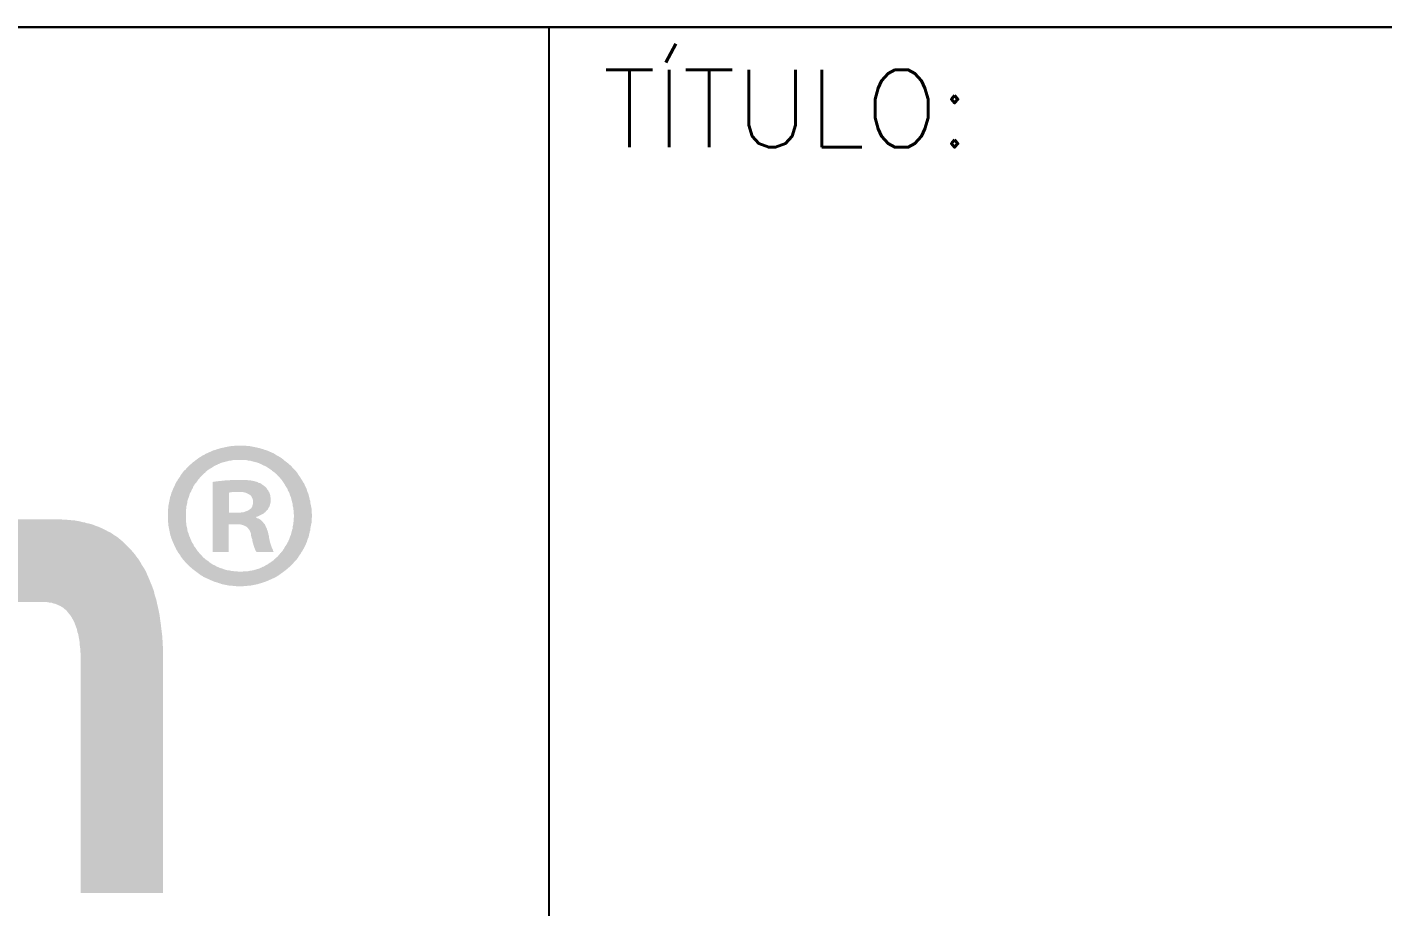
# Model space of a CAD drawing. Header units: centimetres. Extents: x 1658 to 17259, y 8294 to 11444.
# Drawn here: x 10908.7 to 11105.7, y 8616.2 to 8743.9 of the extents above; entities that cross this region are included whole.
import ezdxf
from ezdxf.enums import TextEntityAlignment as Align

# ---------------------------------------------------------------- set-up
doc = ezdxf.new("R2010")
doc.units = ezdxf.units.CM
doc.header["$LTSCALE"] = 50
doc.header["$MEASUREMENT"] = 0
doc.layers.add('FORMATO-PRECON', color=2, linetype='Continuous')
doc.styles.add('PRECON-ROMANS', font='romans.shx')
doc.styles.add('ROMANS', font='ROMANS.SHX', dxfattribs={"oblique": 15, "height": 3})

# ---------------------------------------------------------------- blocks, each defined once
blk = doc.blocks.new('CARIMBO')
at = {"linetype": 'Continuous', "true_color": 0x9c0000}
h = blk.add_hatch(color=14, dxfattribs=at)
h.paths.add_polyline_path([(-1102.35, 393.84), (-1102.08, 394.05), (-1101.81, 394.25), (-1101.53, 394.45), (-1101.26, 394.66), (-1100.99, 394.86), (-1100.72, 395.07), (-1100.51, 395.27), (-1100.24, 395.48), (-1100.03, 395.68), (-1099.76, 395.95), (-1099.56, 396.16), (-1099.35, 396.43), (-1099.08, 396.7), (-1098.88, 396.91), (-1098.67, 397.18), (-1098.53, 397.45), (-1098.33, 397.73), (-1098.13, 398), (-1097.99, 398.27), (-1097.78, 398.55), (-1097.65, 398.82), (-1097.44, 399.16), (-1097.31, 399.43), (-1097.17, 399.7), (-1097.03, 400.05), (-1096.9, 400.32), (-1096.83, 400.66), (-1096.69, 401), (-1096.56, 401.27), (-1096.49, 401.61), (-1096.42, 401.95), (-1096.35, 402.3), (-1096.22, 402.64), (-1096.22, 402.98), (-1096.15, 403.32), (-1096.08, 403.66), (-1096.01, 404), (-1096.01, 404.34), (-1096.01, 404.68), (-1095.94, 405.02), (-1095.94, 405.36), (-1095.94, 405.77), (-1096.01, 406.11), (-1096.01, 406.45), (-1096.01, 406.8), (-1096.08, 407.14), (-1096.15, 407.48), (-1096.22, 407.82), (-1096.22, 408.16), (-1096.35, 408.5), (-1096.42, 408.84), (-1096.49, 409.11), (-1096.56, 409.45), (-1096.69, 409.8), (-1096.83, 410.07), (-1096.9, 410.41), (-1097.03, 410.75), (-1097.17, 411.02), (-1097.31, 411.3), (-1097.44, 411.64), (-1097.65, 411.91), (-1097.78, 412.18), (-1097.99, 412.45), (-1098.13, 412.73), (-1098.33, 413), (-1098.53, 413.27), (-1098.67, 413.55), (-1098.88, 413.82), (-1099.08, 414.09), (-1099.28, 414.3), (-1099.56, 414.57), (-1099.76, 414.77), (-1099.97, 415.05), (-1100.24, 415.25), (-1100.44, 415.45), (-1100.72, 415.66), (-1100.99, 415.86), (-1101.26, 416.07), (-1101.47, 416.27), (-1101.74, 416.48), (-1102.01, 416.68), (-1102.28, 416.82), (-1102.62, 417.02), (-1102.9, 417.16), (-1103.17, 417.36), (-1103.44, 417.5), (-1103.78, 417.64), (-1104.06, 417.77), (-1104.4, 417.91), (-1104.67, 418.05), (-1105.01, 418.11), (-1105.35, 418.25), (-1105.63, 418.32), (-1105.97, 418.45), (-1106.31, 418.52), (-1106.65, 418.59), (-1106.99, 418.66), (-1107.33, 418.73), (-1107.67, 418.8), (-1108.01, 418.86), (-1108.35, 418.86), (-1108.69, 418.93), (-1109.03, 418.93), (-1109.44, 418.93), (-1109.78, 418.93), (-1110.13, 418.93), (-1110.53, 418.93), (-1110.88, 418.93), (-1111.22, 418.86), (-1111.63, 418.86), (-1111.97, 418.8), (-1112.31, 418.73), (-1112.65, 418.66), (-1112.99, 418.59), (-1113.33, 418.52), (-1113.67, 418.45), (-1114.01, 418.32), (-1114.35, 418.25), (-1114.63, 418.11), (-1114.97, 418.05), (-1115.31, 417.91), (-1115.58, 417.77), (-1115.92, 417.64), (-1116.19, 417.5), (-1116.53, 417.36), (-1116.81, 417.16), (-1117.15, 417.02), (-1117.42, 416.82), (-1117.69, 416.68), (-1117.97, 416.48), (-1118.24, 416.27), (-1118.51, 416.07), (-1118.78, 415.86), (-1119.06, 415.66), (-1119.26, 415.45), (-1119.53, 415.25), (-1119.74, 415.05), (-1120.01, 414.77), (-1120.22, 414.57), (-1120.42, 414.3), (-1120.69, 414.09), (-1120.9, 413.82), (-1121.1, 413.55), (-1121.31, 413.27), (-1121.44, 413), (-1121.65, 412.73), (-1121.85, 412.45), (-1121.99, 412.18), (-1122.19, 411.91), (-1122.33, 411.64), (-1122.47, 411.3), (-1122.6, 411.02), (-1122.74, 410.75), (-1122.88, 410.41), (-1123.01, 410.07), (-1123.15, 409.8), (-1123.22, 409.45), (-1123.35, 409.11), (-1123.42, 408.84), (-1123.49, 408.5), (-1123.56, 408.16), (-1123.63, 407.82), (-1123.69, 407.48), (-1123.76, 407.14), (-1123.76, 406.8), (-1123.83, 406.45), (-1123.83, 406.11), (-1123.83, 405.77), (-1123.83, 405.36), (-1123.83, 405.02), (-1123.83, 404.68), (-1123.83, 404.34), (-1123.76, 404), (-1123.76, 403.66), (-1123.69, 403.32), (-1123.63, 402.98), (-1123.56, 402.64), (-1123.49, 402.3), (-1123.42, 401.95), (-1123.35, 401.61), (-1123.22, 401.27), (-1123.15, 401), (-1123.01, 400.66), (-1122.88, 400.32), (-1122.74, 400.05), (-1122.6, 399.7), (-1122.47, 399.43), (-1122.33, 399.16), (-1122.19, 398.82), (-1121.99, 398.55), (-1121.85, 398.27), (-1121.65, 398), (-1121.44, 397.73), (-1121.31, 397.45), (-1121.1, 397.18), (-1120.9, 396.91), (-1120.69, 396.7), (-1120.49, 396.43), (-1120.22, 396.16), (-1120.01, 395.95), (-1119.74, 395.68), (-1119.53, 395.48), (-1119.26, 395.27), (-1119.06, 395.07), (-1118.78, 394.86), (-1118.51, 394.66), (-1118.24, 394.45), (-1117.97, 394.25), (-1117.69, 394.05), (-1117.42, 393.84), (-1117.15, 393.7), (-1116.88, 393.5), (-1116.53, 393.36), (-1116.26, 393.23), (-1115.92, 393.09), (-1115.65, 392.95), (-1115.31, 392.82), (-1115.03, 392.68), (-1114.69, 392.55), (-1114.35, 392.48), (-1114.01, 392.34), (-1113.74, 392.27), (-1113.4, 392.14), (-1113.06, 392.07), (-1112.72, 392), (-1112.38, 391.93), (-1112.03, 391.86), (-1111.63, 391.86), (-1111.28, 391.8), (-1110.94, 391.8), (-1110.6, 391.73), (-1110.26, 391.73), (-1109.85, 391.73), (-1109.51, 391.73), (-1109.17, 391.73), (-1108.76, 391.8), (-1108.42, 391.8), (-1108.08, 391.86), (-1107.74, 391.86), (-1107.4, 391.93), (-1107.06, 392), (-1106.72, 392.07), (-1106.38, 392.14), (-1106.03, 392.27), (-1105.69, 392.34), (-1105.35, 392.48), (-1105.08, 392.55), (-1104.74, 392.68), (-1104.4, 392.82), (-1104.13, 392.95), (-1103.78, 393.09), (-1103.51, 393.23), (-1103.17, 393.36), (-1102.9, 393.5), (-1102.62, 393.7)])
h.paths.add_polyline_path([(-1106.65, 395), (-1106.92, 394.93), (-1107.12, 394.86), (-1107.4, 394.8), (-1107.67, 394.73), (-1107.94, 394.73), (-1108.15, 394.66), (-1108.42, 394.59), (-1108.69, 394.59), (-1108.97, 394.59), (-1109.24, 394.59), (-1109.51, 394.52), (-1109.78, 394.52), (-1110.06, 394.52), (-1110.33, 394.59), (-1110.6, 394.59), (-1110.88, 394.59), (-1111.15, 394.66), (-1111.42, 394.66), (-1111.69, 394.73), (-1111.97, 394.8), (-1112.24, 394.8), (-1112.51, 394.86), (-1112.72, 394.93), (-1112.99, 395), (-1113.26, 395.14), (-1113.53, 395.2), (-1113.74, 395.27), (-1114.01, 395.41), (-1114.22, 395.48), (-1114.49, 395.61), (-1114.69, 395.75), (-1114.9, 395.82), (-1115.17, 395.95), (-1115.38, 396.09), (-1115.58, 396.23), (-1115.78, 396.36), (-1115.99, 396.57), (-1116.19, 396.7), (-1116.4, 396.84), (-1116.6, 396.98), (-1116.81, 397.18), (-1117.01, 397.32), (-1117.15, 397.52), (-1117.35, 397.73), (-1117.49, 397.86), (-1117.69, 398.07), (-1117.83, 398.27), (-1118.03, 398.48), (-1118.17, 398.68), (-1118.31, 398.89), (-1118.44, 399.09), (-1118.58, 399.3), (-1118.78, 399.5), (-1118.85, 399.77), (-1118.99, 399.98), (-1119.13, 400.18), (-1119.26, 400.45), (-1119.33, 400.66), (-1119.47, 400.93), (-1119.53, 401.14), (-1119.67, 401.41), (-1119.74, 401.61), (-1119.81, 401.89), (-1119.94, 402.16), (-1120.01, 402.43), (-1120.08, 402.64), (-1120.08, 402.91), (-1120.15, 403.18), (-1120.22, 403.45), (-1120.28, 403.73), (-1120.28, 404), (-1120.35, 404.27), (-1120.35, 404.55), (-1120.35, 404.82), (-1120.35, 405.09), (-1120.35, 405.36), (-1120.35, 405.64), (-1120.35, 405.91), (-1120.35, 406.25), (-1120.35, 406.52), (-1120.28, 406.73), (-1120.28, 407), (-1120.22, 407.27), (-1120.15, 407.55), (-1120.08, 407.82), (-1120.08, 408.09), (-1120.01, 408.36), (-1119.94, 408.57), (-1119.81, 408.84), (-1119.74, 409.11), (-1119.67, 409.32), (-1119.6, 409.59), (-1119.47, 409.86), (-1119.33, 410.07), (-1119.26, 410.27), (-1119.13, 410.55), (-1118.99, 410.75), (-1118.92, 411.02), (-1118.78, 411.23), (-1118.65, 411.43), (-1118.51, 411.64), (-1118.31, 411.84), (-1118.17, 412.05), (-1118.03, 412.25), (-1117.9, 412.45), (-1117.69, 412.66), (-1117.56, 412.86), (-1117.35, 413.07), (-1117.22, 413.2), (-1117.01, 413.41), (-1116.81, 413.55), (-1116.6, 413.75), (-1116.47, 413.89), (-1116.26, 414.09), (-1116.06, 414.23), (-1115.85, 414.36), (-1115.65, 414.5), (-1115.38, 414.64), (-1115.17, 414.77), (-1114.97, 414.91), (-1114.76, 415.05), (-1114.49, 415.18), (-1114.28, 415.25), (-1114.08, 415.39), (-1113.81, 415.45), (-1113.6, 415.59), (-1113.33, 415.66), (-1113.12, 415.73), (-1112.85, 415.8), (-1112.58, 415.86), (-1112.31, 415.93), (-1112.1, 416), (-1111.83, 416.07), (-1111.56, 416.07), (-1111.28, 416.14), (-1111.01, 416.14), (-1110.74, 416.2), (-1110.47, 416.2), (-1110.19, 416.2), (-1109.92, 416.2), (-1109.65, 416.2), (-1109.38, 416.2), (-1109.1, 416.2), (-1108.83, 416.14), (-1108.56, 416.14), (-1108.28, 416.07), (-1108.01, 416.07), (-1107.74, 416), (-1107.53, 415.93), (-1107.26, 415.86), (-1106.99, 415.8), (-1106.72, 415.73), (-1106.51, 415.66), (-1106.24, 415.59), (-1105.97, 415.45), (-1105.76, 415.39), (-1105.56, 415.25), (-1105.28, 415.11), (-1105.08, 415.05), (-1104.81, 414.91), (-1104.6, 414.77), (-1104.4, 414.64), (-1104.19, 414.5), (-1103.99, 414.36), (-1103.78, 414.23), (-1103.58, 414.02), (-1103.38, 413.89), (-1103.17, 413.75), (-1102.97, 413.55), (-1102.76, 413.41), (-1102.62, 413.2), (-1102.42, 413), (-1102.28, 412.86), (-1102.08, 412.66), (-1101.94, 412.45), (-1101.74, 412.25), (-1101.6, 412.05), (-1101.47, 411.84), (-1101.33, 411.64), (-1101.19, 411.43), (-1101.06, 411.16), (-1100.92, 410.95), (-1100.78, 410.75), (-1100.65, 410.55), (-1100.58, 410.27), (-1100.44, 410.07), (-1100.31, 409.8), (-1100.24, 409.59), (-1100.17, 409.32), (-1100.03, 409.05), (-1099.97, 408.84), (-1099.9, 408.57), (-1099.83, 408.3), (-1099.76, 408.02), (-1099.69, 407.75), (-1099.63, 407.48), (-1099.63, 407.2), (-1099.56, 407), (-1099.56, 406.73), (-1099.49, 406.45), (-1099.49, 406.11), (-1099.49, 405.84), (-1099.42, 405.57), (-1099.42, 405.3), (-1099.42, 405.02), (-1099.49, 404.75), (-1099.49, 404.48), (-1099.49, 404.2), (-1099.56, 403.93), (-1099.56, 403.66), (-1099.63, 403.39), (-1099.63, 403.11), (-1099.69, 402.84), (-1099.76, 402.64), (-1099.83, 402.36), (-1099.9, 402.09), (-1099.97, 401.82), (-1100.03, 401.61), (-1100.17, 401.34), (-1100.24, 401.07), (-1100.31, 400.86), (-1100.44, 400.59), (-1100.51, 400.39), (-1100.65, 400.18), (-1100.78, 399.91), (-1100.92, 399.7), (-1101.06, 399.5), (-1101.19, 399.3), (-1101.33, 399.02), (-1101.47, 398.82), (-1101.6, 398.61), (-1101.74, 398.41), (-1101.94, 398.2), (-1102.08, 398.07), (-1102.22, 397.86), (-1102.42, 397.66), (-1102.56, 397.45), (-1102.76, 397.32), (-1102.97, 397.11), (-1103.17, 396.98), (-1103.31, 396.77), (-1103.51, 396.64), (-1103.72, 396.5), (-1103.92, 396.36), (-1104.13, 396.23), (-1104.33, 396.09), (-1104.53, 395.95), (-1104.81, 395.82), (-1105.01, 395.68), (-1105.22, 395.55), (-1105.49, 395.48), (-1105.69, 395.34), (-1105.9, 395.27), (-1106.17, 395.14), (-1106.38, 395.07)], flags=16)
h.paths.add_polyline_path([(-1106.65, 398.34), (-1106.78, 398.55), (-1106.92, 398.82), (-1106.99, 399.02), (-1107.06, 399.16), (-1107.12, 399.36), (-1107.19, 399.57), (-1107.26, 399.77), (-1107.33, 400.05), (-1107.4, 400.25), (-1107.47, 400.52), (-1107.47, 400.8), (-1107.6, 401.07), (-1107.67, 401.34), (-1107.74, 401.68), (-1107.74, 401.89), (-1107.81, 402.16), (-1107.94, 402.36), (-1108.01, 402.57), (-1108.15, 402.77), (-1108.28, 402.91), (-1108.42, 403.11), (-1108.56, 403.25), (-1108.76, 403.32), (-1108.97, 403.45), (-1109.17, 403.52), (-1109.38, 403.59), (-1109.65, 403.66), (-1109.92, 403.73), (-1110.19, 403.73), (-1110.53, 403.73), (-1112.03, 403.73), (-1112.03, 398.34), (-1115.17, 398.34), (-1115.17, 411.91), (-1114.9, 411.98), (-1114.69, 411.98), (-1114.42, 412.05), (-1114.15, 412.05), (-1113.87, 412.11), (-1113.53, 412.11), (-1113.26, 412.18), (-1112.92, 412.18), (-1112.58, 412.25), (-1112.24, 412.25), (-1111.9, 412.25), (-1111.56, 412.32), (-1111.15, 412.32), (-1110.74, 412.32), (-1110.53, 412.32), (-1110.33, 412.32), (-1110.13, 412.32), (-1109.92, 412.32), (-1109.72, 412.32), (-1109.51, 412.32), (-1109.24, 412.32), (-1109.03, 412.32), (-1108.83, 412.32), (-1108.63, 412.32), (-1108.28, 412.25), (-1107.94, 412.25), (-1107.6, 412.18), (-1107.26, 412.11), (-1106.99, 412.05), (-1106.78, 411.98), (-1106.51, 411.91), (-1106.31, 411.77), (-1106.03, 411.7), (-1105.83, 411.64), (-1105.69, 411.5), (-1105.49, 411.36), (-1105.28, 411.23), (-1105.01, 411.02), (-1104.74, 410.75), (-1104.53, 410.41), (-1104.4, 410.27), (-1104.33, 410.07), (-1104.19, 409.93), (-1104.13, 409.73), (-1104.06, 409.52), (-1103.99, 409.32), (-1103.99, 409.05), (-1103.92, 408.84), (-1103.92, 408.64), (-1103.92, 408.36), (-1103.92, 408.09), (-1103.99, 407.75), (-1104.06, 407.48), (-1104.13, 407.2), (-1104.26, 407), (-1104.4, 406.73), (-1104.53, 406.52), (-1104.74, 406.32), (-1104.94, 406.11), (-1105.15, 405.91), (-1105.35, 405.77), (-1105.63, 405.64), (-1105.9, 405.5), (-1106.17, 405.36), (-1106.44, 405.23), (-1106.72, 405.16), (-1106.72, 404.95), (-1106.51, 404.89), (-1106.24, 404.82), (-1106.03, 404.68), (-1105.83, 404.55), (-1105.69, 404.41), (-1105.49, 404.2), (-1105.35, 404.07), (-1105.22, 403.86), (-1105.01, 403.66), (-1104.94, 403.39), (-1104.81, 403.18), (-1104.67, 402.91), (-1104.6, 402.64), (-1104.47, 402.3), (-1104.4, 402.02), (-1104.33, 401.68), (-1104.26, 401.48), (-1104.26, 401.27), (-1104.19, 400.93), (-1104.13, 400.66), (-1104.06, 400.32), (-1103.99, 400.11), (-1103.92, 399.84), (-1103.85, 399.64), (-1103.78, 399.43), (-1103.72, 399.23), (-1103.65, 399.09), (-1103.51, 398.82), (-1103.44, 398.55), (-1103.31, 398.34)], flags=0)
h.paths.add_polyline_path([(-1109.24, 406.05), (-1109.51, 406.05), (-1109.78, 405.98), (-1110.13, 405.98), (-1110.47, 405.98), (-1111.97, 405.98), (-1111.97, 409.86), (-1111.63, 409.93), (-1111.49, 409.93), (-1111.28, 410), (-1111.01, 410), (-1110.74, 410), (-1110.47, 410), (-1110.19, 410), (-1109.85, 410), (-1109.51, 410), (-1109.17, 409.93), (-1108.9, 409.86), (-1108.63, 409.8), (-1108.42, 409.66), (-1108.22, 409.59), (-1108.01, 409.45), (-1107.81, 409.32), (-1107.67, 409.18), (-1107.6, 408.98), (-1107.47, 408.77), (-1107.4, 408.57), (-1107.33, 408.36), (-1107.33, 408.16), (-1107.33, 407.95), (-1107.33, 407.68), (-1107.4, 407.48), (-1107.47, 407.27), (-1107.53, 407.07), (-1107.67, 406.86), (-1107.81, 406.73), (-1108.01, 406.59), (-1108.22, 406.45), (-1108.42, 406.32), (-1108.69, 406.25), (-1108.97, 406.11)], flags=0)
h = blk.add_hatch(color=14, dxfattribs=at)
h.paths.add_polyline_path([(-1104.13, 400.66), (-1104.19, 400.93), (-1104.26, 401.27), (-1104.26, 401.48), (-1104.33, 401.68), (-1104.4, 402.02), (-1104.47, 402.3), (-1104.6, 402.64), (-1104.67, 402.91), (-1104.81, 403.18), (-1104.94, 403.39), (-1105.01, 403.66), (-1105.22, 403.86), (-1105.35, 404.07), (-1105.49, 404.2), (-1105.69, 404.41), (-1105.83, 404.55), (-1106.03, 404.68), (-1106.24, 404.82), (-1106.51, 404.89), (-1106.72, 404.95), (-1106.72, 405.16), (-1106.44, 405.23), (-1106.17, 405.36), (-1105.9, 405.5), (-1105.63, 405.64), (-1105.35, 405.77), (-1105.15, 405.91), (-1104.94, 406.11), (-1104.74, 406.32), (-1104.53, 406.52), (-1104.4, 406.73), (-1104.26, 407), (-1104.13, 407.2), (-1104.06, 407.48), (-1103.99, 407.75), (-1103.92, 408.09), (-1103.92, 408.36), (-1103.92, 408.64), (-1103.92, 408.84), (-1103.99, 409.05), (-1103.99, 409.32), (-1104.06, 409.52), (-1104.13, 409.73), (-1104.19, 409.93), (-1104.33, 410.07), (-1104.4, 410.27), (-1104.53, 410.41), (-1104.74, 410.75), (-1105.01, 411.02), (-1105.28, 411.23), (-1105.49, 411.36), (-1105.69, 411.5), (-1105.83, 411.64), (-1106.03, 411.7), (-1106.31, 411.77), (-1106.51, 411.91), (-1106.78, 411.98), (-1106.99, 412.05), (-1107.26, 412.11), (-1107.6, 412.18), (-1107.94, 412.25), (-1108.28, 412.25), (-1108.63, 412.32), (-1108.83, 412.32), (-1109.03, 412.32), (-1109.24, 412.32), (-1109.51, 412.32), (-1109.72, 412.32), (-1109.92, 412.32), (-1110.13, 412.32), (-1110.33, 412.32), (-1110.53, 412.32), (-1110.74, 412.32), (-1111.15, 412.32), (-1111.56, 412.32), (-1111.9, 412.25), (-1112.24, 412.25), (-1112.58, 412.25), (-1112.92, 412.18), (-1113.26, 412.18), (-1113.53, 412.11), (-1113.87, 412.11), (-1114.15, 412.05), (-1114.42, 412.05), (-1114.69, 411.98), (-1114.9, 411.98), (-1115.17, 411.91), (-1115.17, 398.34), (-1112.03, 398.34), (-1112.03, 403.73), (-1110.53, 403.73), (-1110.19, 403.73), (-1109.92, 403.73), (-1109.65, 403.66), (-1109.38, 403.59), (-1109.17, 403.52), (-1108.97, 403.45), (-1108.76, 403.32), (-1108.56, 403.25), (-1108.42, 403.11), (-1108.28, 402.91), (-1108.15, 402.77), (-1108.01, 402.57), (-1107.94, 402.36), (-1107.81, 402.16), (-1107.74, 401.89), (-1107.74, 401.68), (-1107.67, 401.34), (-1107.6, 401.07), (-1107.47, 400.8), (-1107.47, 400.52), (-1107.4, 400.25), (-1107.33, 400.05), (-1107.26, 399.77), (-1107.19, 399.57), (-1107.12, 399.36), (-1107.06, 399.16), (-1106.99, 399.02), (-1106.92, 398.82), (-1106.78, 398.55), (-1106.65, 398.34), (-1103.31, 398.34), (-1103.44, 398.55), (-1103.51, 398.82), (-1103.65, 399.09), (-1103.72, 399.23), (-1103.78, 399.43), (-1103.85, 399.64), (-1103.92, 399.84), (-1103.99, 400.11), (-1104.06, 400.32)])
h.paths.add_polyline_path([(-1108.42, 406.32), (-1108.69, 406.25), (-1108.97, 406.11), (-1109.24, 406.05), (-1109.51, 406.05), (-1109.78, 405.98), (-1110.13, 405.98), (-1110.47, 405.98), (-1111.97, 405.98), (-1111.97, 409.86), (-1111.63, 409.93), (-1111.49, 409.93), (-1111.28, 410), (-1111.01, 410), (-1110.74, 410), (-1110.47, 410), (-1110.19, 410), (-1109.85, 410), (-1109.51, 410), (-1109.17, 409.93), (-1108.9, 409.86), (-1108.63, 409.8), (-1108.42, 409.66), (-1108.22, 409.59), (-1108.01, 409.45), (-1107.81, 409.32), (-1107.67, 409.18), (-1107.6, 408.98), (-1107.47, 408.77), (-1107.4, 408.57), (-1107.33, 408.36), (-1107.33, 408.16), (-1107.33, 407.95), (-1107.33, 407.68), (-1107.4, 407.48), (-1107.47, 407.27), (-1107.53, 407.07), (-1107.67, 406.86), (-1107.81, 406.73), (-1108.01, 406.59), (-1108.22, 406.45)], flags=16)
blk.add_hatch(color=14, dxfattribs=at).paths.add_polyline_path([(-1140.74, 332.34), (-1124.78, 332.34), (-1124.78, 377.27), (-1124.78, 378.5), (-1124.78, 379.73), (-1124.85, 380.95), (-1124.92, 382.11), (-1125.06, 383.2), (-1125.19, 384.3), (-1125.33, 385.32), (-1125.47, 386.34), (-1125.67, 387.3), (-1125.88, 388.18), (-1126.08, 389.14), (-1126.35, 389.95), (-1126.56, 390.84), (-1126.83, 391.59), (-1127.17, 392.41), (-1127.44, 393.09), (-1127.78, 393.84), (-1128.06, 394.52), (-1128.4, 395.14), (-1128.81, 395.75), (-1129.15, 396.36), (-1129.49, 396.91), (-1129.9, 397.45), (-1130.31, 398), (-1130.72, 398.48), (-1131.13, 398.95), (-1131.53, 399.36), (-1131.94, 399.77), (-1132.35, 400.18), (-1132.83, 400.59), (-1133.24, 400.93), (-1133.65, 401.27), (-1134.13, 401.55), (-1134.6, 401.89), (-1135.01, 402.16), (-1135.49, 402.36), (-1135.97, 402.64), (-1136.37, 402.84), (-1136.85, 403.05), (-1137.26, 403.25), (-1137.74, 403.39), (-1138.22, 403.59), (-1138.63, 403.73), (-1139.1, 403.86), (-1139.51, 403.93), (-1139.92, 404.07), (-1140.4, 404.14), (-1140.81, 404.27), (-1141.22, 404.34), (-1141.63, 404.41), (-1141.97, 404.48), (-1142.38, 404.48), (-1142.78, 404.55), (-1143.13, 404.55), (-1143.47, 404.61), (-1143.81, 404.61), (-1144.15, 404.61), (-1144.49, 404.68), (-1144.76, 404.68), (-1145.03, 404.68), (-1145.31, 404.68), (-1145.58, 404.68), (-1145.85, 404.68), (-1146.06, 404.68), (-1175.78, 404.68), (-1175.78, 388.66), (-1148.65, 388.66), (-1148.38, 388.66), (-1148.17, 388.66), (-1147.83, 388.66), (-1147.56, 388.66), (-1147.28, 388.66), (-1146.94, 388.59), (-1146.67, 388.52), (-1146.33, 388.52), (-1145.99, 388.39), (-1145.65, 388.32), (-1145.31, 388.18), (-1145.03, 388.05), (-1144.69, 387.91), (-1144.35, 387.7), (-1144.01, 387.5), (-1143.88, 387.36), (-1143.74, 387.23), (-1143.53, 387.09), (-1143.4, 386.95), (-1143.26, 386.75), (-1143.13, 386.61), (-1142.99, 386.41), (-1142.85, 386.27), (-1142.72, 386.07), (-1142.58, 385.86), (-1142.44, 385.66), (-1142.31, 385.39), (-1142.17, 385.18), (-1142.03, 384.91), (-1141.9, 384.64), (-1141.83, 384.36), (-1141.69, 384.09), (-1141.63, 383.82), (-1141.49, 383.55), (-1141.42, 383.2), (-1141.35, 382.86), (-1141.22, 382.52), (-1141.15, 382.18), (-1141.08, 381.77), (-1141.01, 381.43), (-1140.94, 381.02), (-1140.94, 380.61), (-1140.87, 380.14), (-1140.81, 379.73), (-1140.81, 379.25), (-1140.74, 378.77), (-1140.74, 378.3), (-1140.74, 377.82), (-1140.74, 377.27)])
at = {"layer": 'FORMATO-PRECON', "color": 6}
blk.add_line((-1050, 0), (-1050, 500), dxfattribs=at)
blk.add_lwpolyline([(-1750, 500), (0, 500), (0, 0), (-1750, 0)], close=True, dxfattribs=at)
at = {"layer": 'FORMATO-PRECON', "style": 'ROMANS'}
blk.add_text('TÍTULO:', height=15, dxfattribs=at).set_placement((-1039.58, 476.74))
at = {"layer": 'FORMATO-PRECON', "color": 5, "style": 'PRECON-ROMANS', "flags": 8}
for p in [(-524.84, 472.63), (-524.98, 423.02), (-524.98, 399.37), (-524.98, 375.97)]:
    blk.add_attdef('X', text='', height=30, dxfattribs=at).set_placement(p, align=Align.MIDDLE_CENTER)
at = {"layer": 'FORMATO-PRECON', "color": 3, "style": 'PRECON-ROMANS', "flags": 8}
for p in [(-524.98, 331.67), (-486.33, 176.97), (-486.33, 124.42)]:
    blk.add_attdef('X', text='', height=25, dxfattribs=at).set_placement(p, align=Align.MIDDLE_CENTER)
at = {"layer": 'FORMATO-PRECON', "color": 4, "style": 'PRECON-ROMANS', "flags": 8}
for p in [(-524.98, 249.6), (-228.66, 39.37), (-76.7, 39.37), (-483.33, 35.98)]:
    blk.add_attdef('X', text='', height=30, dxfattribs=at).set_placement(p, align=Align.MIDDLE_CENTER)
at = {"layer": 'FORMATO-PRECON', "color": 2, "style": 'PRECON-ROMANS', "flags": 8}
for height, p in [(20, (-1635.81, 142.35)), (20, (-1402.47, 142.35)), (20, (-1169.14, 142.35)), (30, (-902.74, 42.35)), (20, (-1635.81, 42.35))]:
    blk.add_attdef('X', text='', height=height, dxfattribs=at).set_placement(p, align=Align.MIDDLE_CENTER)

msp = doc.modelspace()

# ---------------------------------------------------------------- linework, layer by layer
at = {"layer": 'FORMATO-PRECON', "color": 6}
msp.add_lwpolyline([(11772.03, 8743.94), (9694.53, 8743.94), (9694.53, 8368.94), (11772.03, 8368.94)], close=True, dxfattribs=at)

# ---------------------------------------------------------------- block references
at = {"layer": 'FORMATO-PRECON', "xscale": 0.7499999918802306, "yscale": 0.7499999918802306, "zscale": 0.7499999918802306}
msp.add_blockref('CARIMBO', (11772.03, 8368.94), dxfattribs=at)

doc.saveas('drawing.dxf')
